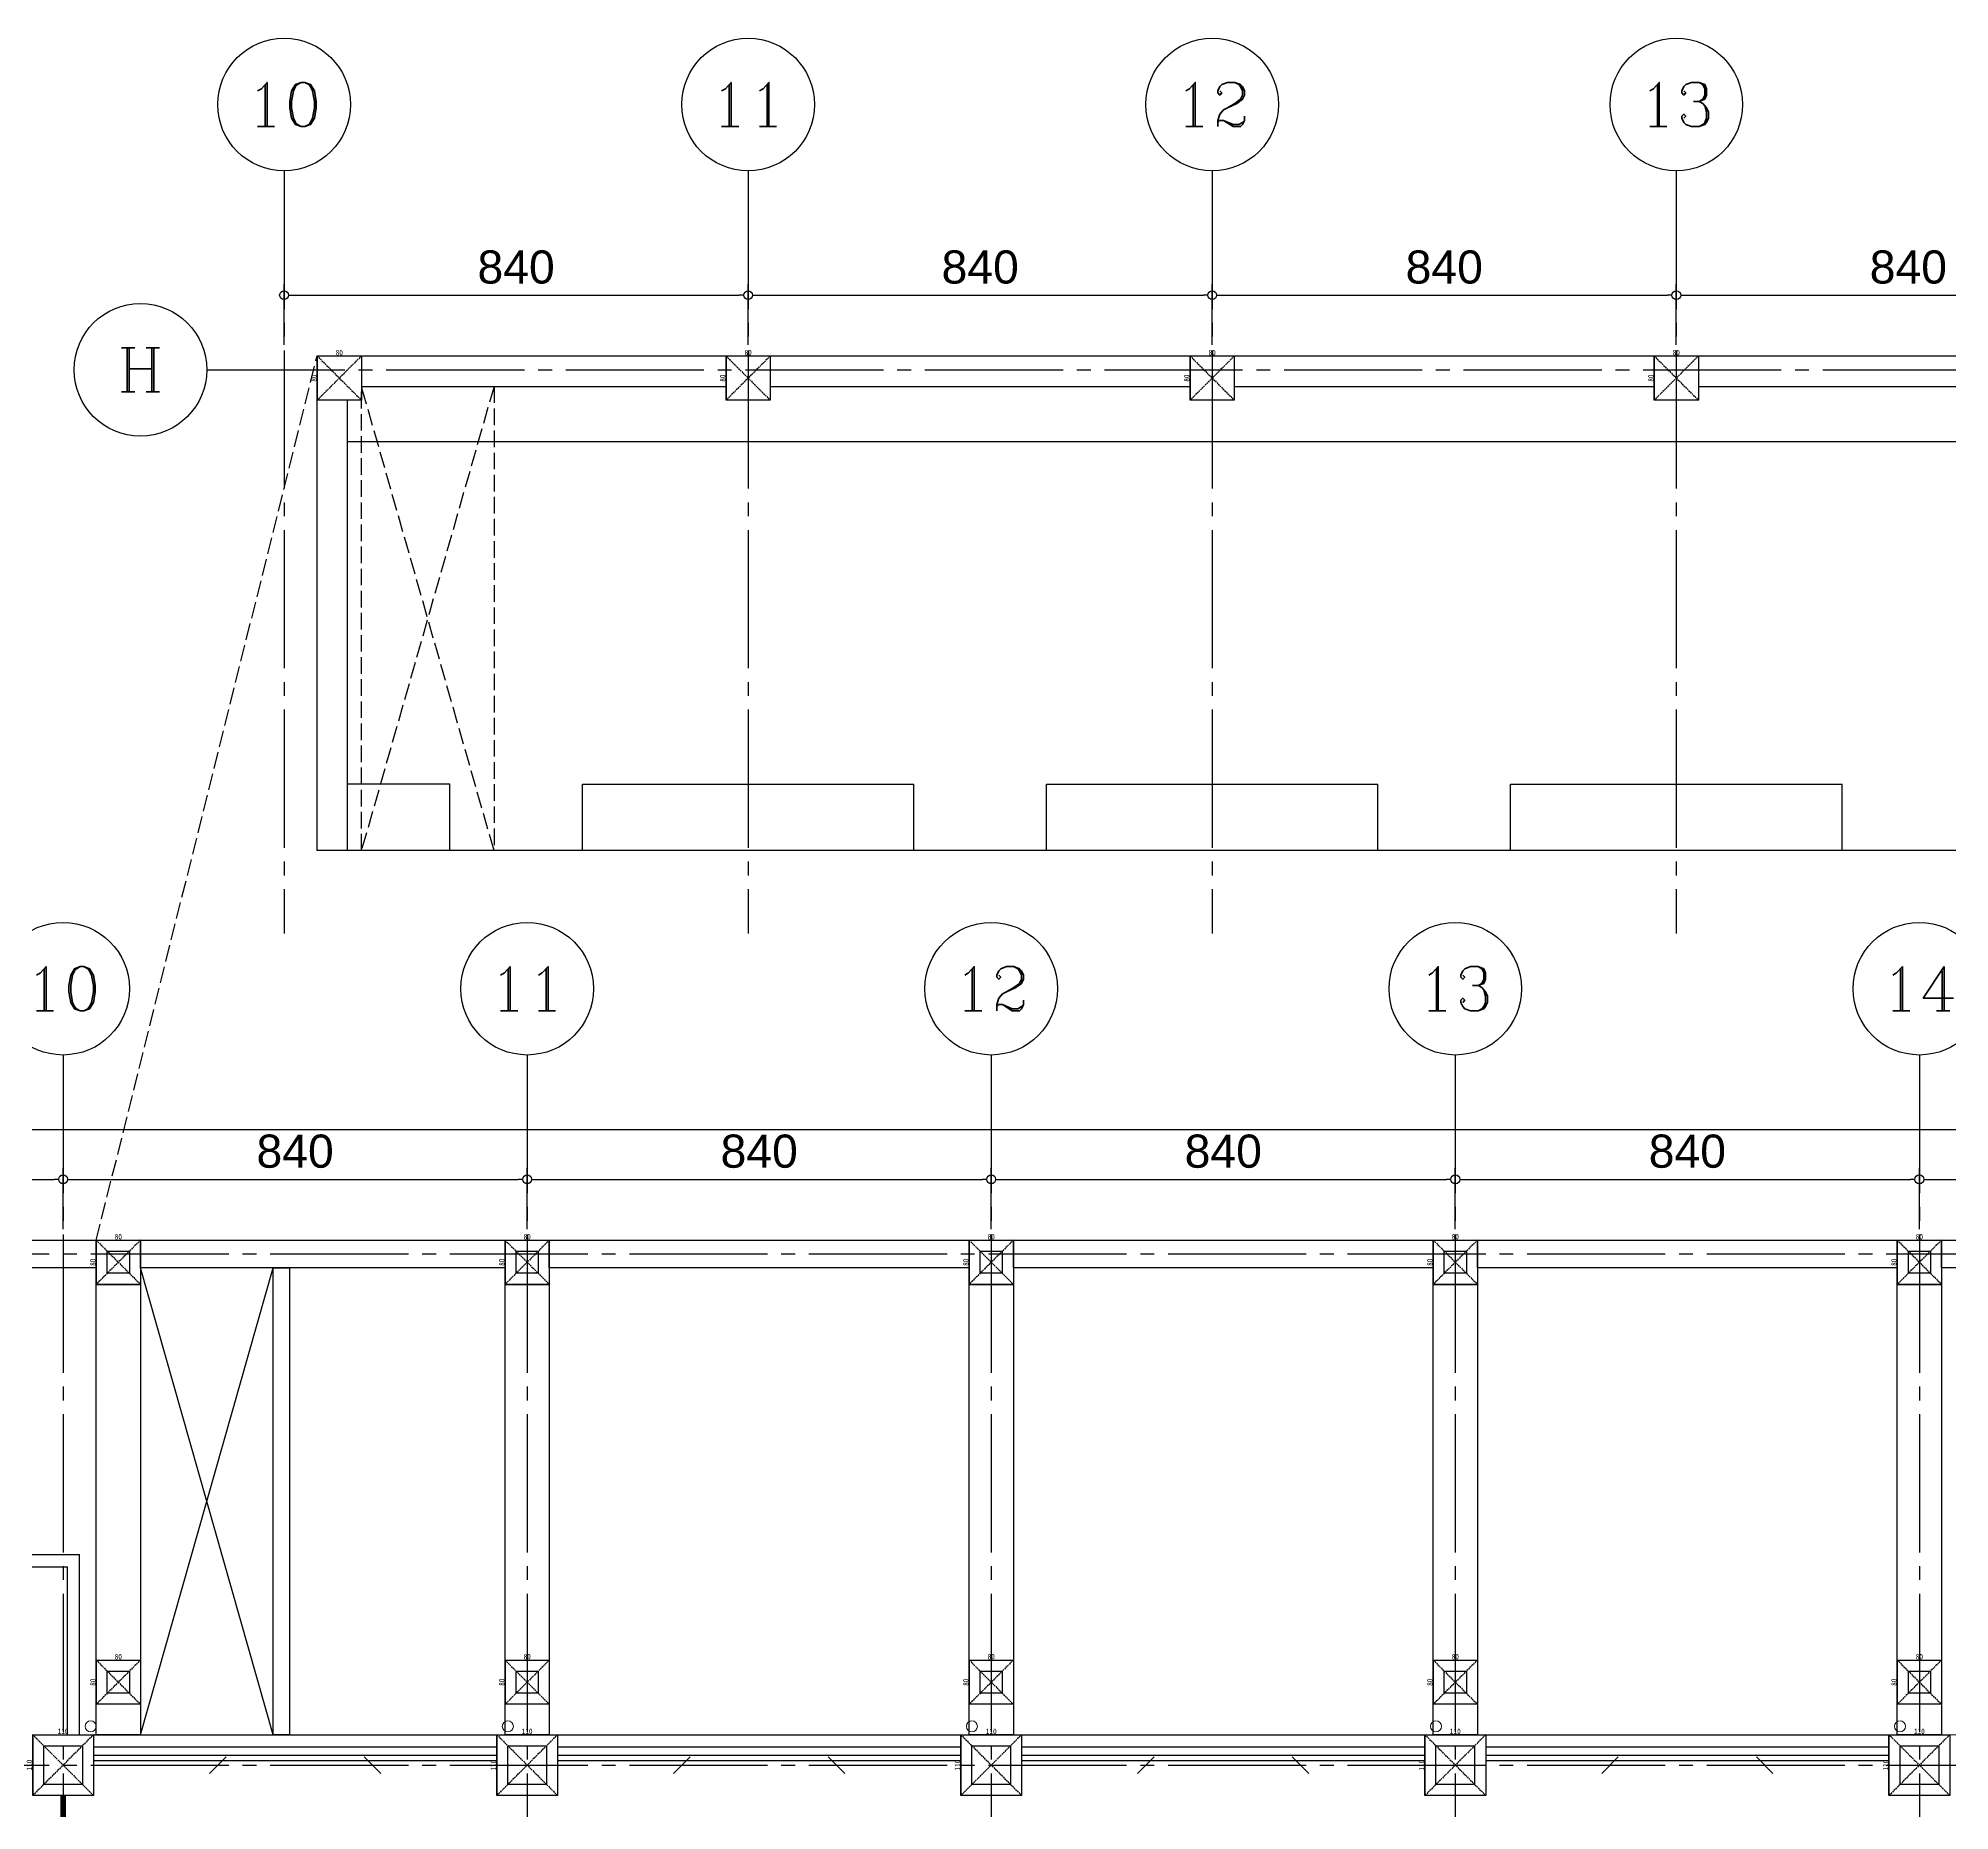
# Model space of a CAD drawing. Extents: x -3080 to 28500, y -1326 to 31609.
# Drawn here: x 7635 to 11095, y 8917 to 12125 of the extents above; entities that cross this region are included whole.
import ezdxf
from ezdxf.enums import TextEntityAlignment as Align

# ---------------------------------------------------------------- set-up
doc = ezdxf.new("R2010")
doc.units = 0
doc.header["$LTSCALE"] = 100
for name, pattern in [('188K-SM-03-F05-ARCH-PA-Y2257103$0$DASHED', [19.05, 12.7, -6.35]), ('X-S-FAB-L05$0$COL-CEN-LIN', [3.25, 2.5, -0.25, 0.25, -0.25]), ('X-S-FAB-L05$0$HIDDEN', [0.4, 0.3, -0.1])]:
    doc.linetypes.add(name, pattern=pattern)
for name, color, linetype in [('0-xref', 8, 'Continuous'), ('188K-SM-03-F05-ARCH-PA-Y2257103$0$K-DIivder-3.5', 53, '188K-SM-03-F05-ARCH-PA-Y2257103$0$DASHED'), ('188K-SM-03-F05-ARCH-PA-Y2257103$0$K-岩棉 2hr 3.5-非抗', 53, 'Continuous'), ('X-S-FAB-L05$0$0-MC', 8, 'Continuous'), ('X-S-FAB-L05$0$0-NC', 8, 'Continuous'), ('X-S-FAB-L05$0$1_L05平面圖_1_A-OBJE-MEP', 8, 'Continuous'), ('X-S-FAB-L05$0$ASP_3', 8, 'Continuous'), ('X-S-FAB-L05$0$BEAM', 8, 'Continuous'), ('X-S-FAB-L05$0$BEAM-RC(P)', 8, 'Continuous'), ('X-S-FAB-L05$0$BLOCK', 8, 'Continuous'), ('X-S-FAB-L05$0$CCL', 8, 'X-S-FAB-L05$0$COL-CEN-LIN'), ('X-S-FAB-L05$0$COL', 8, 'Continuous'), ('X-S-FAB-L05$0$COL-S', 8, 'Continuous'), ('X-S-FAB-L05$0$HID', 8, 'X-S-FAB-L05$0$HIDDEN'), ('X-S-FAB-L05$0$OPEN', 8, 'Continuous'), ('X-S-FAB-L05$0$OPEN-UP', 8, 'X-S-FAB-L05$0$HIDDEN'), ('X-S-FAB-L05$0$S-FNDN', 8, 'Continuous'), ('X-S-FAB-L05$0$S-鋼柱', 8, 'Continuous'), ('X-S-FAB-L05$0$SLAB', 8, 'Continuous'), ('X-S-FAB-L05$0$WALL-RC', 8, 'Continuous')]:
    doc.layers.add(name, color=color, linetype=linetype)
doc.layers.add('X-S-FAB-L05$0$A-BLOCK', color=8, linetype='Continuous', plot=False)
doc.layers.add('X-S-FAB-L05$0$DIM', color=8, linetype='Continuous', plot=False)
doc.layers.add('X-S-FAB-L05$0$XREF', color=8, linetype='Continuous', lineweight=0)
doc.styles.add('X-S-FAB-L05$0$COL-NUM', font='romanc')
doc.styles.add('X-S-FAB-L05$0$DIM', font='', dxfattribs={"width": 0.8})
doc.styles.add('X-S-FAB-L05$0$Gen-Text', font='arial.ttf', dxfattribs={"height": 2.5})
doc.styles.get('X-S-FAB-L05$0$DIM').set_extended_font_data('MingLiU')
doc.dimstyles.new('X-S-FAB-L05$0$CIRL', dxfattribs={"dimtxt": 50, "dimasz": 25, "dimexe": 16, "dimexo": 0, "dimgap": 6, "dimtad": 1, "dimdsep": 46, "dimtxsty": 'X-S-FAB-L05$0$DIM', "dimblk": 'X-S-FAB-L05$0$_DotBlank', "dimcen": 10, "dimdle": 16, "dimclrd": 256, "dimclre": 256, "dimclrt": 6, "dimadec": 0, "dimazin": 0, "dimtfac": 1, "dimtix": 1, "dimtmove": 2, "dimatfit": 3, "dimldrblk": 'X-S-FAB-L05$0$ARROW', "dimfxl": 1, "dimtolj": 1, "dimtzin": 0, "dimarcsym": 0})
doc.dimstyles.new('X-S-FAB-L05$0$JJP_005_defpoint', dxfattribs={"dimtxt": 20, "dimasz": 0.5, "dimexe": 0.5, "dimexo": 0.5, "dimgap": 0.5, "dimtad": 1, "dimdsep": 46, "dimtxsty": 'X-S-FAB-L05$0$DIM', "dimblk": 'X-S-FAB-L05$0$_None', "dimcen": 10, "dimclrd": 256, "dimclre": 256, "dimclrt": 256, "dimadec": 0, "dimazin": 0, "dimtfac": 1, "dimtix": 1, "dimtmove": 2, "dimatfit": 3, "dimldrblk": 'X-S-FAB-L05$0$_None', "dimfxl": 0.5, "dimtolj": 1, "dimtzin": 0, "dimarcsym": 0})

# ---------------------------------------------------------------- blocks, each defined once
blk = doc.blocks.new('X-S-FAB-L05$0$cn-y')
at = {"layer": 'X-S-FAB-L05$0$0-MC'}
blk.add_circle((-50, 0), 50, dxfattribs=at)
at = {"layer": 'X-S-FAB-L05$0$0-NC', "style": 'X-S-FAB-L05$0$COL-NUM'}
blk.add_attdef('GRID-Y', text='', height=50, dxfattribs=at).set_placement((-50, 0), align=Align.MIDDLE_CENTER)
blk = doc.blocks.new('X-S-FAB-L05$0$_DotBlank')
at = {"color": 0, "linetype": 'ByBlock', "lineweight": -2}
blk.add_line((-0.5, 0), (-1, 0), dxfattribs=at)
blk.add_circle((0, 0), 0.5, dxfattribs=at)
blk = doc.blocks.new('*D68')
at = {"layer": 'DefPoints', "color": 0, "transparency": 16777216}
for p in [(0, 10870), (-26160, 10780), (0, 10780)]:
    blk.add_point(p, dxfattribs=at)
at = {"layer": 'X-S-FAB-L05$0$DIM', "lineweight": -2, "transparency": 16777216}
for p, q in [((-26160, 10780), (-26160, 10890)), ((-26144, 10870), (-16, 10870)), ((0, 10780), (0, 10890))]:
    blk.add_line(p, q, dxfattribs=at)
at = {"layer": 'X-S-FAB-L05$0$DIM', "lineweight": -2, "transparency": 16777216, "xscale": 16, "yscale": 16, "zscale": 16, "rotation": 180}
blk.add_blockref('X-S-FAB-L05$0$_DotBlank', (-26160, 10870), dxfattribs=at)
at = {"layer": 'X-S-FAB-L05$0$DIM', "lineweight": -2, "transparency": 16777216, "xscale": 16, "yscale": 16, "zscale": 16}
blk.add_blockref('X-S-FAB-L05$0$_DotBlank', (0, 10870), dxfattribs=at)
at = {"layer": 'X-S-FAB-L05$0$DIM', "color": 6, "transparency": 16777216, "insert": (-13080, 10920.6), "char_height": 2.5, "attachment_point": 5, "style": 'X-S-FAB-L05$0$Gen-Text'}
blk.add_mtext('\\A1;{\\H24x;26160}', dxfattribs=at)
blk = doc.blocks.new('X-S-FAB-L05$0$ARROW')
at = {"color": 3}
blk.add_solid([(0, 0), (-2.4, -0.4), (-2.4, 0.4)], dxfattribs=at)
blk = doc.blocks.new('*D77')
at = {"layer": 'DefPoints', "color": 0, "transparency": 16777216}
for p in [(-18480, 10780), (-19320, 10690), (-18480, 10690)]:
    blk.add_point(p, dxfattribs=at)
at = {"layer": 'X-S-FAB-L05$0$DIM', "lineweight": -2, "transparency": 16777216}
for p, q in [((-19320, 10690), (-19320, 10800)), ((-18480, 10690), (-18480, 10800)), ((-19304, 10780), (-18496, 10780))]:
    blk.add_line(p, q, dxfattribs=at)
at = {"layer": 'X-S-FAB-L05$0$DIM', "lineweight": -2, "transparency": 16777216, "xscale": 16, "yscale": 16, "zscale": 16, "rotation": 180}
blk.add_blockref('X-S-FAB-L05$0$_DotBlank', (-19320, 10780), dxfattribs=at)
at = {"layer": 'X-S-FAB-L05$0$DIM', "lineweight": -2, "transparency": 16777216, "xscale": 16, "yscale": 16, "zscale": 16}
blk.add_blockref('X-S-FAB-L05$0$_DotBlank', (-18480, 10780), dxfattribs=at)
at = {"layer": 'X-S-FAB-L05$0$DIM', "color": 6, "transparency": 16777216, "insert": (-18900, 10830.6), "char_height": 2.5, "attachment_point": 5, "style": 'X-S-FAB-L05$0$Gen-Text'}
blk.add_mtext('\\A1;{\\H24x;840}', dxfattribs=at)
blk = doc.blocks.new('*D78')
at = {"layer": 'DefPoints', "color": 0, "transparency": 16777216}
for p in [(-17640, 10780), (-18480, 10690), (-17640, 10690)]:
    blk.add_point(p, dxfattribs=at)
at = {"layer": 'X-S-FAB-L05$0$DIM', "lineweight": -2, "transparency": 16777216}
for p, q in [((-18480, 10690), (-18480, 10800)), ((-17640, 10690), (-17640, 10800)), ((-18464, 10780), (-17656, 10780))]:
    blk.add_line(p, q, dxfattribs=at)
at = {"layer": 'X-S-FAB-L05$0$DIM', "lineweight": -2, "transparency": 16777216, "xscale": 16, "yscale": 16, "zscale": 16, "rotation": 180}
blk.add_blockref('X-S-FAB-L05$0$_DotBlank', (-18480, 10780), dxfattribs=at)
at = {"layer": 'X-S-FAB-L05$0$DIM', "lineweight": -2, "transparency": 16777216, "xscale": 16, "yscale": 16, "zscale": 16}
blk.add_blockref('X-S-FAB-L05$0$_DotBlank', (-17640, 10780), dxfattribs=at)
at = {"layer": 'X-S-FAB-L05$0$DIM', "color": 6, "transparency": 16777216, "insert": (-18060, 10830.6), "char_height": 2.5, "attachment_point": 5, "style": 'X-S-FAB-L05$0$Gen-Text'}
blk.add_mtext('\\A1;{\\H24x;840}', dxfattribs=at)
blk = doc.blocks.new('*D79')
at = {"layer": 'DefPoints', "color": 0, "transparency": 16777216}
for p in [(-16800, 10780), (-17640, 10690), (-16800, 10690)]:
    blk.add_point(p, dxfattribs=at)
at = {"layer": 'X-S-FAB-L05$0$DIM', "lineweight": -2, "transparency": 16777216}
for p, q in [((-17640, 10690), (-17640, 10800)), ((-16800, 10690), (-16800, 10800)), ((-17624, 10780), (-16816, 10780))]:
    blk.add_line(p, q, dxfattribs=at)
at = {"layer": 'X-S-FAB-L05$0$DIM', "lineweight": -2, "transparency": 16777216, "xscale": 16, "yscale": 16, "zscale": 16, "rotation": 180}
blk.add_blockref('X-S-FAB-L05$0$_DotBlank', (-17640, 10780), dxfattribs=at)
at = {"layer": 'X-S-FAB-L05$0$DIM', "lineweight": -2, "transparency": 16777216, "xscale": 16, "yscale": 16, "zscale": 16}
blk.add_blockref('X-S-FAB-L05$0$_DotBlank', (-16800, 10780), dxfattribs=at)
at = {"layer": 'X-S-FAB-L05$0$DIM', "color": 6, "transparency": 16777216, "insert": (-17220, 10830.6), "char_height": 2.5, "attachment_point": 5, "style": 'X-S-FAB-L05$0$Gen-Text'}
blk.add_mtext('\\A1;{\\H24x;840}', dxfattribs=at)
blk = doc.blocks.new('*D80')
at = {"layer": 'DefPoints', "color": 0, "transparency": 16777216}
for p in [(-15960, 10780), (-16800, 10690), (-15960, 10690)]:
    blk.add_point(p, dxfattribs=at)
at = {"layer": 'X-S-FAB-L05$0$DIM', "lineweight": -2, "transparency": 16777216}
for p, q in [((-16800, 10690), (-16800, 10800)), ((-15960, 10690), (-15960, 10800)), ((-16784, 10780), (-15976, 10780))]:
    blk.add_line(p, q, dxfattribs=at)
at = {"layer": 'X-S-FAB-L05$0$DIM', "lineweight": -2, "transparency": 16777216, "xscale": 16, "yscale": 16, "zscale": 16, "rotation": 180}
blk.add_blockref('X-S-FAB-L05$0$_DotBlank', (-16800, 10780), dxfattribs=at)
at = {"layer": 'X-S-FAB-L05$0$DIM', "lineweight": -2, "transparency": 16777216, "xscale": 16, "yscale": 16, "zscale": 16}
blk.add_blockref('X-S-FAB-L05$0$_DotBlank', (-15960, 10780), dxfattribs=at)
at = {"layer": 'X-S-FAB-L05$0$DIM', "color": 6, "transparency": 16777216, "insert": (-16380, 10830.6), "char_height": 2.5, "attachment_point": 5, "style": 'X-S-FAB-L05$0$Gen-Text'}
blk.add_mtext('\\A1;{\\H24x;840}', dxfattribs=at)
blk = doc.blocks.new('*D81')
at = {"layer": 'DefPoints', "color": 0, "transparency": 16777216}
for p in [(-15120, 10780), (-15960, 10690), (-15120, 10690)]:
    blk.add_point(p, dxfattribs=at)
at = {"layer": 'X-S-FAB-L05$0$DIM', "lineweight": -2, "transparency": 16777216}
for p, q in [((-15960, 10690), (-15960, 10800)), ((-15120, 10690), (-15120, 10800)), ((-15944, 10780), (-15136, 10780))]:
    blk.add_line(p, q, dxfattribs=at)
at = {"layer": 'X-S-FAB-L05$0$DIM', "lineweight": -2, "transparency": 16777216, "xscale": 16, "yscale": 16, "zscale": 16, "rotation": 180}
blk.add_blockref('X-S-FAB-L05$0$_DotBlank', (-15960, 10780), dxfattribs=at)
at = {"layer": 'X-S-FAB-L05$0$DIM', "lineweight": -2, "transparency": 16777216, "xscale": 16, "yscale": 16, "zscale": 16}
blk.add_blockref('X-S-FAB-L05$0$_DotBlank', (-15120, 10780), dxfattribs=at)
at = {"layer": 'X-S-FAB-L05$0$DIM', "color": 6, "transparency": 16777216, "insert": (-15540, 10830.6), "char_height": 2.5, "attachment_point": 5, "style": 'X-S-FAB-L05$0$Gen-Text'}
blk.add_mtext('\\A1;{\\H24x;840}', dxfattribs=at)
blk = doc.blocks.new('*D82')
at = {"layer": 'DefPoints', "color": 0, "transparency": 16777216}
for p in [(-14280, 10780), (-15120, 10690), (-14280, 10690)]:
    blk.add_point(p, dxfattribs=at)
at = {"layer": 'X-S-FAB-L05$0$DIM', "lineweight": -2, "transparency": 16777216}
for p, q in [((-15120, 10690), (-15120, 10800)), ((-14280, 10690), (-14280, 10800)), ((-15104, 10780), (-14296, 10780))]:
    blk.add_line(p, q, dxfattribs=at)
at = {"layer": 'X-S-FAB-L05$0$DIM', "lineweight": -2, "transparency": 16777216, "xscale": 16, "yscale": 16, "zscale": 16, "rotation": 180}
blk.add_blockref('X-S-FAB-L05$0$_DotBlank', (-15120, 10780), dxfattribs=at)
at = {"layer": 'X-S-FAB-L05$0$DIM', "lineweight": -2, "transparency": 16777216, "xscale": 16, "yscale": 16, "zscale": 16}
blk.add_blockref('X-S-FAB-L05$0$_DotBlank', (-14280, 10780), dxfattribs=at)
at = {"layer": 'X-S-FAB-L05$0$DIM', "color": 6, "transparency": 16777216, "insert": (-14700, 10830.6), "char_height": 2.5, "attachment_point": 5, "style": 'X-S-FAB-L05$0$Gen-Text'}
blk.add_mtext('\\A1;{\\H24x;840}', dxfattribs=at)
blk = doc.blocks.new('*D174')
at = {"layer": 'DefPoints', "lineweight": -2, "transparency": 16777216}
blk.add_line((0, 0), (110, 0), dxfattribs=at)
at = {"layer": 'DefPoints', "color": 0, "transparency": 16777216}
for p in [(0, 0), (110, 0), (110, 0)]:
    blk.add_point(p, dxfattribs=at)
at = {"layer": 'DefPoints', "transparency": 16777216, "insert": (55, 6.1), "char_height": 10, "attachment_point": 5, "style": 'X-S-FAB-L05$0$DIM'}
blk.add_mtext('\\A1;110', dxfattribs=at)
blk = doc.blocks.new('X-S-FAB-L05$0$_None')
blk = doc.blocks.new('*D175')
at = {"layer": 'DefPoints', "lineweight": -2, "transparency": 16777216}
blk.add_line((0, 0), (0, -110), dxfattribs=at)
at = {"layer": 'DefPoints', "color": 0, "transparency": 16777216}
for p in [(0, 0), (0, -110), (0, -110)]:
    blk.add_point(p, dxfattribs=at)
at = {"layer": 'DefPoints', "transparency": 16777216, "insert": (-6.1, -55), "char_height": 10, "attachment_point": 5, "rotation": 90, "style": 'X-S-FAB-L05$0$DIM'}
blk.add_mtext('\\A1;110', dxfattribs=at)
blk = doc.blocks.new('*D176')
at = {"layer": 'DefPoints', "lineweight": -2, "transparency": 16777216}
blk.add_line((0, 0), (80, 0), dxfattribs=at)
at = {"layer": 'DefPoints', "color": 0, "transparency": 16777216}
for p in [(0, 0), (80, 0), (80, 0)]:
    blk.add_point(p, dxfattribs=at)
at = {"layer": 'DefPoints', "transparency": 16777216, "insert": (40, 6.1), "char_height": 10, "attachment_point": 5, "style": 'X-S-FAB-L05$0$DIM'}
blk.add_mtext('\\A1;80', dxfattribs=at)
blk = doc.blocks.new('*D177')
at = {"layer": 'DefPoints', "lineweight": -2, "transparency": 16777216}
blk.add_line((0, 0), (0, -80), dxfattribs=at)
at = {"layer": 'DefPoints', "color": 0, "transparency": 16777216}
for p in [(0, 0), (0, -80), (0, -80)]:
    blk.add_point(p, dxfattribs=at)
at = {"layer": 'DefPoints', "transparency": 16777216, "insert": (-6.1, -40), "char_height": 10, "attachment_point": 5, "rotation": 90, "style": 'X-S-FAB-L05$0$DIM'}
blk.add_mtext('\\A1;80', dxfattribs=at)
blk = doc.blocks.new('*D112')
at = {"layer": 'DefPoints', "color": 0, "transparency": 16777216}
for p in [(9760, 11660), (8920, 11570), (9760, 11570)]:
    blk.add_point(p, dxfattribs=at)
at = {"layer": 'X-S-FAB-L05$0$DIM', "lineweight": -2, "transparency": 16777216}
for p, q in [((8920, 11570), (8920, 11680)), ((9760, 11570), (9760, 11680)), ((8936, 11660), (9744, 11660))]:
    blk.add_line(p, q, dxfattribs=at)
at = {"layer": 'X-S-FAB-L05$0$DIM', "lineweight": -2, "transparency": 16777216, "xscale": 16, "yscale": 16, "zscale": 16, "rotation": 180}
blk.add_blockref('X-S-FAB-L05$0$_DotBlank', (8920, 11660), dxfattribs=at)
at = {"layer": 'X-S-FAB-L05$0$DIM', "lineweight": -2, "transparency": 16777216, "xscale": 16, "yscale": 16, "zscale": 16}
blk.add_blockref('X-S-FAB-L05$0$_DotBlank', (9760, 11660), dxfattribs=at)
at = {"layer": 'X-S-FAB-L05$0$DIM', "color": 6, "transparency": 16777216, "insert": (9340, 11710.6), "char_height": 2.5, "attachment_point": 5, "style": 'X-S-FAB-L05$0$Gen-Text'}
blk.add_mtext('\\A1;{\\H24x;840}', dxfattribs=at)
blk = doc.blocks.new('*D113')
at = {"layer": 'DefPoints', "color": 0, "transparency": 16777216}
for p in [(10600, 11660), (9760, 11570), (10600, 11570)]:
    blk.add_point(p, dxfattribs=at)
at = {"layer": 'X-S-FAB-L05$0$DIM', "lineweight": -2, "transparency": 16777216}
for p, q in [((9760, 11570), (9760, 11680)), ((10600, 11570), (10600, 11680)), ((9776, 11660), (10584, 11660))]:
    blk.add_line(p, q, dxfattribs=at)
at = {"layer": 'X-S-FAB-L05$0$DIM', "lineweight": -2, "transparency": 16777216, "xscale": 16, "yscale": 16, "zscale": 16, "rotation": 180}
blk.add_blockref('X-S-FAB-L05$0$_DotBlank', (9760, 11660), dxfattribs=at)
at = {"layer": 'X-S-FAB-L05$0$DIM', "lineweight": -2, "transparency": 16777216, "xscale": 16, "yscale": 16, "zscale": 16}
blk.add_blockref('X-S-FAB-L05$0$_DotBlank', (10600, 11660), dxfattribs=at)
at = {"layer": 'X-S-FAB-L05$0$DIM', "color": 6, "transparency": 16777216, "insert": (10180, 11710.6), "char_height": 2.5, "attachment_point": 5, "style": 'X-S-FAB-L05$0$Gen-Text'}
blk.add_mtext('\\A1;{\\H24x;840}', dxfattribs=at)
blk = doc.blocks.new('*D114')
at = {"layer": 'DefPoints', "color": 0, "transparency": 16777216}
for p in [(11440, 11660), (10600, 11570), (11440, 11570)]:
    blk.add_point(p, dxfattribs=at)
at = {"layer": 'X-S-FAB-L05$0$DIM', "lineweight": -2, "transparency": 16777216}
for p, q in [((10600, 11570), (10600, 11680)), ((11440, 11570), (11440, 11680)), ((10616, 11660), (11424, 11660))]:
    blk.add_line(p, q, dxfattribs=at)
at = {"layer": 'X-S-FAB-L05$0$DIM', "lineweight": -2, "transparency": 16777216, "xscale": 16, "yscale": 16, "zscale": 16, "rotation": 180}
blk.add_blockref('X-S-FAB-L05$0$_DotBlank', (10600, 11660), dxfattribs=at)
at = {"layer": 'X-S-FAB-L05$0$DIM', "lineweight": -2, "transparency": 16777216, "xscale": 16, "yscale": 16, "zscale": 16}
blk.add_blockref('X-S-FAB-L05$0$_DotBlank', (11440, 11660), dxfattribs=at)
at = {"layer": 'X-S-FAB-L05$0$DIM', "color": 6, "transparency": 16777216, "insert": (11020, 11710.6), "char_height": 2.5, "attachment_point": 5, "style": 'X-S-FAB-L05$0$Gen-Text'}
blk.add_mtext('\\A1;{\\H24x;840}', dxfattribs=at)
blk = doc.blocks.new('*D125')
at = {"layer": 'DefPoints', "color": 0, "transparency": 16777216}
for p in [(8920, 11660), (8080, 11570), (8920, 11570)]:
    blk.add_point(p, dxfattribs=at)
at = {"layer": 'X-S-FAB-L05$0$DIM', "lineweight": -2, "transparency": 16777216}
for p, q in [((8080, 11570), (8080, 11680)), ((8920, 11570), (8920, 11680)), ((8096, 11660), (8904, 11660))]:
    blk.add_line(p, q, dxfattribs=at)
at = {"layer": 'X-S-FAB-L05$0$DIM', "lineweight": -2, "transparency": 16777216, "xscale": 16, "yscale": 16, "zscale": 16, "rotation": 180}
blk.add_blockref('X-S-FAB-L05$0$_DotBlank', (8080, 11660), dxfattribs=at)
at = {"layer": 'X-S-FAB-L05$0$DIM', "lineweight": -2, "transparency": 16777216, "xscale": 16, "yscale": 16, "zscale": 16}
blk.add_blockref('X-S-FAB-L05$0$_DotBlank', (8920, 11660), dxfattribs=at)
at = {"layer": 'X-S-FAB-L05$0$DIM', "color": 6, "transparency": 16777216, "insert": (8500, 11710.6), "char_height": 2.5, "attachment_point": 5, "style": 'X-S-FAB-L05$0$Gen-Text'}
blk.add_mtext('\\A1;{\\H24x;840}', dxfattribs=at)
blk = doc.blocks.new('X-S-FAB-L05$0$SC1')
at = {"layer": 'DefPoints'}
blk.add_line((27925, 8342.1), (27955, 8312.1), dxfattribs=at)
blk = doc.blocks.new('X-S-FAB-L05$0$VC(C)')
at = {"layer": 'X-S-FAB-L05$0$S-鋼柱', "rotation": 90}
for p in [(16287.1, -18940), (17127.1, -18940), (17967.1, -18940), (18807.1, -18940)]:
    blk.add_blockref('X-S-FAB-L05$0$SC1', p, dxfattribs=at)
at = {"layer": 'X-S-FAB-L05$0$S-鋼柱'}
for p in [(-19700, 672.9), (-18860, 672.9), (-18020, 672.9), (-17180, 672.9)]:
    blk.add_blockref('X-S-FAB-L05$0$SC1', p, dxfattribs=at)
blk = doc.blocks.new('X-S-FAB-L05$0$板_3_2', base_point=(11935, 9055))
at = {"layer": 'X-S-FAB-L05$0$S-FNDN', "color": 15, "lineweight": 0, "flags": 128}
blk.add_lwpolyline([(11935, 9055), (4350, 9055), (4350, 7470), (9330, 7470), (9330, -55), (11935, -55), (11935, 4530), (11070, 4530), (11070, 5003), (11935, 5003)], close=True, dxfattribs=at)
blk = doc.blocks.new('188K-SM-03-F05-ARCH-PA-Y2257103')
at = {"layer": '188K-SM-03-F05-ARCH-PA-Y2257103$0$K-DIivder-3.5', "linetype": 'ByBlock', "ltscale": 2, "const_width": 10}
blk.add_lwpolyline([(7680, 8945), (7680, 8630)], dxfattribs=at)
at = {"layer": '188K-SM-03-F05-ARCH-PA-Y2257103$0$K-岩棉 2hr 3.5-非抗'}
for p, q in [((8465, 9017.5, 0), (7735, 9017.5, 0)), ((8465, 9007.5, 0), (7735, 9007.5, 0)), ((9305, 9017.5, 0), (8575, 9017.5, 0)), ((9305, 9007.5, 0), (8575, 9007.5, 0)), ((10145, 9017.5, 0), (9415, 9017.5, 0)), ((10145, 9007.5, 0), (9415, 9007.5, 0)), ((10985, 9017.5, 0), (10255, 9017.5, 0)), ((10985, 9007.5, 0), (10255, 9007.5, 0))]:
    blk.add_line(p, q, dxfattribs=at)
blk = doc.blocks.new('*U59')
at = {"layer": 'DefPoints', "linetype": 'X-S-FAB-L05$0$HIDDEN', "ltscale": 0.1}
for p, q in [((110, 0), (0, -110)), ((0, 0), (110, -110))]:
    blk.add_line(p, q, dxfattribs=at)
at = {"layer": 'X-S-FAB-L05$0$COL', "ltscale": 0.1}
blk.add_lwpolyline([(0, 0), (110, 0), (110, -110), (0, -110)], close=True, dxfattribs=at)
at = {"layer": 'DefPoints'}
dim = blk.add_linear_dim(base=(0, -110), p1=(0, 0), p2=(0, -110), angle=90, dimstyle='X-S-FAB-L05$0$JJP_005_defpoint', override={"dimtxt": 10}, dxfattribs=at)
dim.commit()
dim.dimension.update_dxf_attribs({"geometry": '*D175', "text_midpoint": (-6.067, -55)})
dim = blk.add_linear_dim(base=(110, 0), p1=(0, 0), p2=(110, 0), dimstyle='X-S-FAB-L05$0$JJP_005_defpoint', override={"dimtxt": 10}, dxfattribs=at)
dim.commit()
dim.dimension.update_dxf_attribs({"geometry": '*D174', "text_midpoint": (55, 6.067)})
blk = doc.blocks.new('*U63')
at = {"layer": 'DefPoints', "linetype": 'X-S-FAB-L05$0$HIDDEN', "ltscale": 0.1}
for p, q in [((80, 0), (0, -80)), ((0, 0), (80, -80))]:
    blk.add_line(p, q, dxfattribs=at)
at = {"layer": 'X-S-FAB-L05$0$COL', "ltscale": 0.1}
blk.add_lwpolyline([(0, 0), (80, 0), (80, -80), (0, -80)], close=True, dxfattribs=at)
at = {"layer": 'DefPoints'}
dim = blk.add_linear_dim(base=(0, -80), p1=(0, 0), p2=(0, -80), angle=90, dimstyle='X-S-FAB-L05$0$JJP_005_defpoint', override={"dimtxt": 10}, dxfattribs=at)
dim.commit()
dim.dimension.update_dxf_attribs({"geometry": '*D177', "text_midpoint": (-6.067, -40)})
dim = blk.add_linear_dim(base=(80, 0), p1=(0, 0), p2=(80, 0), dimstyle='X-S-FAB-L05$0$JJP_005_defpoint', override={"dimtxt": 10}, dxfattribs=at)
dim.commit()
dim.dimension.update_dxf_attribs({"geometry": '*D176', "text_midpoint": (40, 6.067)})
blk = doc.blocks.new('X-S-FAB-L05$0$FAB2-L05')
at = {"layer": 'X-S-FAB-L05$0$CCL'}
for p, q in [((-18480, 11005), (-18480, 0)), ((-17640, 11005), (-17640, 0)), ((-16800, 11005), (-16800, 0)), ((-15960, 11005), (-15960, 0)), ((-15120, 11005), (-15120, 0)), ((-26880, 10645), (1210, 10645)), ((-26880, 9720), (1210, 9720))]:
    blk.add_line(p, q, dxfattribs=at)
at = {"layer": 'X-S-FAB-L05$0$COL-S'}
for points in [[(-18400, 10650), (-18360, 10650), (-18360, 10610), (-18400, 10610)], [(-17660, 10650), (-17620, 10650), (-17620, 10610), (-17660, 10610)], [(-16820, 10650), (-16780, 10650), (-16780, 10610), (-16820, 10610)], [(-15980, 10650), (-15940, 10650), (-15940, 10610), (-15980, 10610)], [(-15140, 10650), (-15100, 10650), (-15100, 10610), (-15140, 10610)], [(-18400, 9890), (-18360, 9890), (-18360, 9850), (-18400, 9850)], [(-17660, 9890), (-17620, 9890), (-17620, 9850), (-17660, 9850)], [(-16820, 9890), (-16780, 9890), (-16780, 9850), (-16820, 9850)], [(-15980, 9890), (-15940, 9890), (-15940, 9850), (-15980, 9850)], [(-15140, 9890), (-15100, 9890), (-15100, 9850), (-15140, 9850)], [(-18515, 9755), (-18445, 9755), (-18445, 9685), (-18515, 9685)], [(-17675, 9755), (-17605, 9755), (-17605, 9685), (-17675, 9685)], [(-16835, 9755), (-16765, 9755), (-16765, 9685), (-16835, 9685)], [(-15995, 9755), (-15925, 9755), (-15925, 9685), (-15995, 9685)], [(-15155, 9755), (-15085, 9755), (-15085, 9685), (-15155, 9685)]]:
    blk.add_lwpolyline(points, close=True, dxfattribs=at)
at = {"layer": 'X-S-FAB-L05$0$A-BLOCK'}
ref = blk.add_blockref('X-S-FAB-L05$0$cn-y', (-18360, 11125), dxfattribs=dict(at, xscale=2.399999999999997, yscale=2.399999999999997, zscale=2.399999999999997))
ref.add_attrib('GRID-Y', '10', dxfattribs={"layer": 'X-S-FAB-L05$0$0-NC', "height": 80, "style": 'X-S-FAB-L05$0$COL-NUM'}).set_placement((-18480, 11125), align=Align.MIDDLE_CENTER)
ref = blk.add_blockref('X-S-FAB-L05$0$cn-y', (-17520, 11125), dxfattribs=dict(at, xscale=2.399999999999997, yscale=2.399999999999997, zscale=2.399999999999997))
ref.add_attrib('GRID-Y', '11', dxfattribs={"layer": 'X-S-FAB-L05$0$0-NC', "height": 80, "style": 'X-S-FAB-L05$0$COL-NUM'}).set_placement((-17640, 11125), align=Align.MIDDLE_CENTER)
ref = blk.add_blockref('X-S-FAB-L05$0$cn-y', (-16680, 11125), dxfattribs=dict(at, xscale=2.399999999999997, yscale=2.399999999999997, zscale=2.399999999999997))
ref.add_attrib('GRID-Y', '12', dxfattribs={"layer": 'X-S-FAB-L05$0$0-NC', "height": 80, "style": 'X-S-FAB-L05$0$COL-NUM'}).set_placement((-16800, 11125), align=Align.MIDDLE_CENTER)
ref = blk.add_blockref('X-S-FAB-L05$0$cn-y', (-15840, 11125), dxfattribs=dict(at, xscale=2.399999999999997, yscale=2.399999999999997, zscale=2.399999999999997))
ref.add_attrib('GRID-Y', '13', dxfattribs={"layer": 'X-S-FAB-L05$0$0-NC', "height": 80, "style": 'X-S-FAB-L05$0$COL-NUM'}).set_placement((-15960, 11125), align=Align.MIDDLE_CENTER)
ref = blk.add_blockref('X-S-FAB-L05$0$cn-y', (-15000, 11125), dxfattribs=dict(at, xscale=2.399999999999997, yscale=2.399999999999997, zscale=2.399999999999997))
ref.add_attrib('GRID-Y', '14', dxfattribs={"layer": 'X-S-FAB-L05$0$0-NC', "height": 80, "style": 'X-S-FAB-L05$0$COL-NUM'}).set_placement((-15120, 11125), align=Align.MIDDLE_CENTER)
at = {"layer": 'X-S-FAB-L05$0$BEAM'}
for name, p in [('*U63', (-18420, 10670)), ('*U63', (-17680, 10670)), ('*U63', (-16840, 10670)), ('*U63', (-16000, 10670)), ('*U63', (-15160, 10670)), ('*U63', (-18420, 9910)), ('*U63', (-17680, 9910)), ('*U63', (-16840, 9910)), ('*U63', (-16000, 9910)), ('*U63', (-15160, 9910)), ('*U59', (-18535, 9775)), ('*U59', (-17695, 9775)), ('*U59', (-16855, 9775)), ('*U59', (-16015, 9775)), ('*U59', (-15175, 9775))]:
    blk.add_blockref(name, p, dxfattribs=at)
at = {"layer": 'X-S-FAB-L05$0$DIM'}
for base, p1, p2, picture, middle in [((0, 10870), (-26160, 10780), (0, 10780), '*D68', (-13080, 10920.634)), ((-18480, 10780), (-19320, 10690), (-18480, 10690), '*D77', (-18900, 10830.634)), ((-17640, 10780), (-18480, 10690), (-17640, 10690), '*D78', (-18060, 10830.634)), ((-16800, 10780), (-17640, 10690), (-16800, 10690), '*D79', (-17220, 10830.634)), ((-15960, 10780), (-16800, 10690), (-15960, 10690), '*D80', (-16380, 10830.634)), ((-15120, 10780), (-15960, 10690), (-15120, 10690), '*D81', (-15540, 10830.634)), ((-14280, 10780), (-15120, 10690), (-14280, 10690), '*D82', (-14700, 10830.634))]:
    dim = blk.add_linear_dim(base=base, p1=p1, p2=p2, text='{\\H24x;<>}', dimstyle='X-S-FAB-L05$0$CIRL', override={"dimtxt": 60, "dimasz": 16, "dimexe": 20, "dimgap": 20, "dimtxsty": 'X-S-FAB-L05$0$Gen-Text'}, dxfattribs=at)
    dim.commit()
    dim.dimension.update_dxf_attribs({"geometry": picture, "text_midpoint": middle})
blk = doc.blocks.new('X-S-FAB-L05$0$10-23 COL LINE')
at = {"layer": 'X-S-FAB-L05$0$CCL'}
for p, q in [((-60, 335), (-60, -1045)), ((780, 335), (780, -1045)), ((1620, 335), (1620, -1045)), ((2460, 335), (2460, -1045)), ((-200, -25), (11735, -25))]:
    blk.add_line(p, q, dxfattribs=at)
at = {"layer": 'X-S-FAB-L05$0$A-BLOCK'}
ref = blk.add_blockref('X-S-FAB-L05$0$cn-y', (60, 455), dxfattribs=dict(at, xscale=2.399999999999997, yscale=2.399999999999997, zscale=2.399999999999997))
ref.add_attrib('GRID-Y', '10', dxfattribs={"layer": 'X-S-FAB-L05$0$0-NC', "height": 80, "style": 'X-S-FAB-L05$0$COL-NUM'}).set_placement((-60, 455), align=Align.MIDDLE_CENTER)
ref = blk.add_blockref('X-S-FAB-L05$0$cn-y', (900, 455), dxfattribs=dict(at, xscale=2.399999999999997, yscale=2.399999999999997, zscale=2.399999999999997))
ref.add_attrib('GRID-Y', '11', dxfattribs={"layer": 'X-S-FAB-L05$0$0-NC', "height": 80, "style": 'X-S-FAB-L05$0$COL-NUM'}).set_placement((780, 455), align=Align.MIDDLE_CENTER)
ref = blk.add_blockref('X-S-FAB-L05$0$cn-y', (1740, 455), dxfattribs=dict(at, xscale=2.399999999999997, yscale=2.399999999999997, zscale=2.399999999999997))
ref.add_attrib('GRID-Y', '12', dxfattribs={"layer": 'X-S-FAB-L05$0$0-NC', "height": 80, "style": 'X-S-FAB-L05$0$COL-NUM'}).set_placement((1620, 455), align=Align.MIDDLE_CENTER)
ref = blk.add_blockref('X-S-FAB-L05$0$cn-y', (2580, 455), dxfattribs=dict(at, xscale=2.399999999999997, yscale=2.399999999999997, zscale=2.399999999999997))
ref.add_attrib('GRID-Y', '13', dxfattribs={"layer": 'X-S-FAB-L05$0$0-NC', "height": 80, "style": 'X-S-FAB-L05$0$COL-NUM'}).set_placement((2460, 455), align=Align.MIDDLE_CENTER)
ref = blk.add_blockref('X-S-FAB-L05$0$cn-y', (-200, -25), dxfattribs=dict(at, xscale=2.399999999999997, yscale=2.399999999999997, zscale=2.399999999999997))
ref.add_attrib('GRID-Y', 'H', dxfattribs={"layer": 'X-S-FAB-L05$0$0-NC', "height": 80, "style": 'X-S-FAB-L05$0$COL-NUM'}).set_placement((-320, -25), align=Align.MIDDLE_CENTER)
at = {"layer": 'X-S-FAB-L05$0$DIM'}
for base, p1, p2, picture, middle in [((780, 110), (-60, 20), (780, 20), '*D125', (360, 160.634)), ((1620, 110), (780, 20), (1620, 20), '*D112', (1200, 160.634)), ((2460, 110), (1620, 20), (2460, 20), '*D113', (2040, 160.634)), ((3300, 110), (2460, 20), (3300, 20), '*D114', (2880, 160.634))]:
    dim = blk.add_linear_dim(base=base, p1=p1, p2=p2, text='{\\H24x;<>}', dimstyle='X-S-FAB-L05$0$CIRL', override={"dimtxt": 60, "dimasz": 16, "dimexe": 20, "dimgap": 20, "dimtxsty": 'X-S-FAB-L05$0$Gen-Text'}, dxfattribs=at)
    dim.commit()
    dim.dimension.update_dxf_attribs({"geometry": picture, "text_midpoint": middle, "insert": (-8140, -11550)})
blk = doc.blocks.new('X-S-FAB-L05')
at = {"layer": 'X-S-FAB-L05$0$1_L05平面圖_1_A-OBJE-MEP', "color": 8, "lineweight": 0, "ltscale": 10}
for centre in [(7730, 9070), (8485, 9070), (9325, 9070), (10165, 9070), (11005, 9070)]:
    blk.add_circle(centre, 10, dxfattribs=at)
at = {"layer": 'X-S-FAB-L05$0$ASP_3'}
for p, q in [((8380, 10655), (8380, 10775)), ((8620, 10655), (8620, 10775)), ((9220, 10655), (9220, 10775)), ((9460, 10655), (9460, 10775)), ((10060, 10655), (10060, 10775)), ((10300, 10655), (10300, 10775)), ((10900, 10655), (10900, 10775))]:
    blk.add_line(p, q, dxfattribs=at)
for points in [[(8195, 11395), (12769, 11395)], [(8380, 10775), (8195, 10775)], [(8620, 10775), (9220, 10775)], [(9460, 10775), (10060, 10775)], [(10300, 10775), (10900, 10775)]]:
    blk.add_lwpolyline(points, dxfattribs=at)
at = {"layer": 'X-S-FAB-L05$0$BEAM-RC(P)'}
for points in [[(6890, 9900), (6890, 9950), (7740, 9950), (7740, 9900)], [(7820, 9900), (7820, 9950), (8480, 9950), (8480, 9900)], [(8560, 9900), (8560, 9950), (9320, 9950), (9320, 9900)], [(9400, 9900), (9400, 9950), (10160, 9950), (10160, 9900)], [(10240, 9900), (10240, 9950), (11000, 9950), (11000, 9900)], [(11080, 9900), (11080, 9950), (11840, 9950), (11840, 9900)], [(8060, 9900), (8090, 9900), (8090, 9055), (8060, 9055)], [(7740, 9870), (7820, 9870), (7820, 9055), (7740, 9055)], [(8480, 9870), (8560, 9870), (8560, 9055), (8480, 9055)], [(9320, 9870), (9400, 9870), (9400, 9055), (9320, 9055)], [(10160, 9870), (10240, 9870), (10240, 9055), (10160, 9055)], [(11000, 9870), (11080, 9870), (11080, 9055), (11000, 9055)]]:
    blk.add_lwpolyline(points, close=True, dxfattribs=at)
at = {"layer": 'X-S-FAB-L05$0$CCL'}
blk.add_lwpolyline([(7820, 9870), (7740, 9870), (7740, 9950), (7820, 9950)], close=True, dxfattribs=at)
at = {"layer": 'X-S-FAB-L05$0$COL-S'}
for points in [[(7760, 9930), (7800, 9930), (7800, 9890), (7760, 9890)], [(8500, 9930), (8540, 9930), (8540, 9890), (8500, 9890)], [(9340, 9930), (9380, 9930), (9380, 9890), (9340, 9890)], [(10180, 9930), (10220, 9930), (10220, 9890), (10180, 9890)], [(11020, 9930), (11060, 9930), (11060, 9890), (11020, 9890)], [(7760, 9170), (7800, 9170), (7800, 9130), (7760, 9130)], [(8500, 9170), (8540, 9170), (8540, 9130), (8500, 9130)], [(9340, 9170), (9380, 9170), (9380, 9130), (9340, 9130)], [(10180, 9170), (10220, 9170), (10220, 9130), (10180, 9130)], [(11020, 9170), (11060, 9170), (11060, 9130), (11020, 9130)], [(7645, 9035), (7715, 9035), (7715, 8965), (7645, 8965)], [(8485, 9035), (8555, 9035), (8555, 8965), (8485, 8965)], [(9325, 9035), (9395, 9035), (9395, 8965), (9325, 8965)], [(10165, 9035), (10235, 9035), (10235, 8965), (10165, 8965)], [(11005, 9035), (11075, 9035), (11075, 8965), (11005, 8965)]]:
    blk.add_lwpolyline(points, close=True, dxfattribs=at)
at = {"layer": 'X-S-FAB-L05$0$HID'}
blk.add_lwpolyline([(7740, 9950), (8140, 11550)], dxfattribs=at)
at = {"layer": 'X-S-FAB-L05$0$OPEN'}
for p, q in [((7820, 9055), (8060, 9900)), ((8060, 9055), (7820, 9900))]:
    blk.add_line(p, q, dxfattribs=at)
at = {"layer": 'X-S-FAB-L05$0$OPEN-UP'}
blk.add_lwpolyline([(8460, 10655), (8220, 10655), (8220, 11495), (8460, 11495)], close=True, dxfattribs=at)
for points in [[(8460, 10655), (8220, 11495)], [(8460, 11495), (8220, 10655)]]:
    blk.add_lwpolyline(points, dxfattribs=at)
at = {"layer": 'X-S-FAB-L05$0$WALL-RC'}
for p, q in [((6810, 9381), (7710, 9381)), ((7710, 9055), (7710, 9381)), ((6832, 9359), (7688, 9359)), ((7688, 9055), (7688, 9359)), ((7735, 9055), (8465, 9055)), ((7735, 9033), (8465, 9033)), ((8575, 9055), (9305, 9055)), ((8575, 9033), (9305, 9033)), ((9415, 9055), (10145, 9055)), ((9415, 9033), (10145, 9033)), ((10255, 9055), (10985, 9055)), ((10255, 9033), (10985, 9033))]:
    blk.add_line(p, q, dxfattribs=at)
for points in [[(15520, 11550), (19775, 11550), (19775, 10655), (8140, 10655), (8140, 11550), (13120, 11550)], [(8220, 11495), (8880, 11495)], [(8960, 11495), (9720, 11495)], [(9800, 11495), (10560, 11495)], [(10640, 11495), (11400, 11495)], [(19720, 11470), (19720, 10655), (8195, 10655), (8195, 11470)]]:
    blk.add_lwpolyline(points, dxfattribs=at)
at = {"layer": 'X-S-FAB-L05$0$BEAM'}
for name, p in [('*U63', (8140, 11550)), ('*U63', (8880, 11550)), ('*U63', (9720, 11550)), ('*U63', (10560, 11550)), ('*U63', (7740, 9950)), ('*U63', (8480, 9950)), ('*U63', (9320, 9950)), ('*U63', (10160, 9950)), ('*U63', (11000, 9950)), ('*U63', (7740, 9190)), ('*U63', (8480, 9190)), ('*U63', (9320, 9190)), ('*U63', (10160, 9190)), ('*U63', (11000, 9190)), ('*U59', (7625, 9055)), ('*U59', (8465, 9055)), ('*U59', (9305, 9055)), ('*U59', (10145, 9055)), ('*U59', (10985, 9055))]:
    blk.add_blockref(name, p, dxfattribs=at)
at = {"layer": 'X-S-FAB-L05$0$BLOCK'}
blk.add_blockref('X-S-FAB-L05$0$FAB2-L05', (26160, -720), dxfattribs=at)
at = {"layer": 'X-S-FAB-L05$0$CCL'}
blk.add_blockref('X-S-FAB-L05$0$10-23 COL LINE', (8140, 11550), dxfattribs=at)
at = {"layer": 'X-S-FAB-L05$0$SLAB', "color": 15, "lineweight": 0}
blk.add_blockref('X-S-FAB-L05$0$板_3_2', (11935, 9055), dxfattribs=at)
at = {"layer": 'X-S-FAB-L05$0$XREF'}
blk.add_blockref('X-S-FAB-L05$0$VC(C)', (0, 0), dxfattribs=at)

msp = doc.modelspace()

# ---------------------------------------------------------------- block references
at = {"layer": '0-xref'}
for name in ['X-S-FAB-L05', '188K-SM-03-F05-ARCH-PA-Y2257103']:
    msp.add_blockref(name, (0, 0), dxfattribs=at)

doc.saveas('drawing.dxf')
